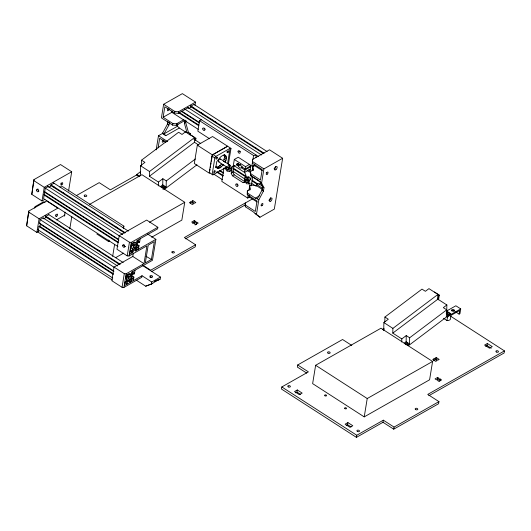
<?xml version="1.0" encoding="UTF-8"?>
<svg xmlns="http://www.w3.org/2000/svg" width="531" height="531" viewBox="0 0 531 531"><rect width="100%" height="100%" fill="white"/><g stroke="black" fill="none" stroke-linecap="round" stroke-linejoin="round"><path stroke-width="0.8" d="M140.702 171.54L136.892 174.407L136.879 175.349L138.943 176.684M140.317 175.827L140.503 165.718L144.943 162.373L141.538 160.176L178.615 132.252L182.027 134.449L185.578 131.768L194.578 137.575L194.492 142.308L149.423 176.252L158.424 182.06L158.351 185.903M141.438 165.619L141.538 160.176M149.423 176.252L149.51 171.52L194.578 137.575M160.216 186.779L162.751 184.868L162.864 178.715L166.276 180.912L166.157 187.058L162.984 189.448M383.734 330.355L383.88 322.582L388.32 319.237L384.915 317.04L421.992 289.116L425.397 291.307L428.948 288.632L437.956 294.44L437.869 299.172L392.794 333.116L401.801 338.924L401.741 341.997M384.822 321.706L384.915 317.04M392.794 333.116L392.887 328.384L437.956 294.44M404.224 343.159L406.129 341.725L406.242 335.579L409.647 337.776L409.534 343.922L407.629 345.356M437.869 299.172L446.87 304.973L446.611 315.998L450.162 313.323L446.757 311.126M450.162 313.323L450.149 314.266L408.339 345.754M223.392 161.132L225.144 162.26C226.319 159.97 227.514 155.968 224.374 154.687M229.219 168.227L228.941 170.013L227.361 169.993L226.073 168.181L226.352 166.395M245.541 180.726L245.826 178.94L247.406 178.967L248.694 180.779L248.408 182.564L246.829 182.538L245.541 180.726L246.849 179.982L247.034 178.794M36.871 232.405L39.108 218.779L57.846 208.145L46.648 200.93L28.78 211.066L26.65 225.814L36.871 232.405L38.318 231.582M68.539 191.12L71.705 171.759L60.514 164.544L33.931 179.624L31.8 194.373L42.022 200.957L44.903 199.324M26.65 225.814L28.78 211.066M31.8 194.373L33.931 179.624M28.72 213.86L28.959 212.393M33.526 184.509L33.758 183.082M34.707 208.112L34.94 206.712L43.655 201.767L45.042 202.663M42.022 200.957L44.252 187.33L71.705 171.759M39.553 223.272L40.157 219.608L43.203 217.876M40.515 223.445L40.13 225.801L39.042 226.418L38.093 232.186L112.36 280.049M64.443 216.137L65.101 212.101M69.807 228.821L71.798 216.668M96.828 233.985L108.51 241.512L108.769 239.946M112.645 256.427L114.63 244.28M133.334 253.221L132.803 256.46L114.065 267.093L111.835 280.713L122.057 287.304L123.902 287.437L141.764 277.301L142.023 275.728L151.76 282.007L160.475 277.063L142.394 265.407M132.79 252.444L129.743 254.176L131.456 243.689L134.509 241.963L134.297 243.271L136.912 241.791L137.124 240.477L157.607 228.861L157.86 227.288L146.669 220.073L119.216 235.645L116.979 249.271L127.201 255.862L129.046 255.995L146.914 245.86L144.001 263.675L126.132 273.81L124.287 273.677L114.065 267.093M123.511 228.569L123.909 226.153L62.578 186.62L59.864 186.985M122.057 287.304L124.287 273.677M127.201 255.862L129.438 242.236L119.216 235.645M123.902 287.437L126.132 273.81M129.046 255.995L131.283 242.368L157.86 227.288M125.177 282.054L125.741 281.735L125.502 283.202L127.699 280.527L128.217 277.381L127.188 276.538L126.531 276.91L126.292 278.377L125.728 278.702M130.327 250.612L130.891 250.287L130.653 251.754L132.85 249.085L133.361 245.939L132.338 245.096L131.681 245.468L131.442 246.935L130.878 247.254M127.559 283.939L127.666 283.255L126.451 283.946L128.137 280.872L130.752 279.392L131.807 280.195L131.675 280.979L130.46 281.676L130.347 282.353L127.566 280.56M132.704 252.49L133.009 251.13L135.624 249.65L134.303 248.8M135.624 249.65L135.405 250.957L155.888 239.342L147.545 233.965M132.06 271.872L131.953 272.556L133.168 271.865L131.482 274.939L128.867 276.419L127.473 275.523M135.498 250.911L135.604 250.227L136.825 249.537L136.958 248.754L135.903 247.944L133.288 249.431L131.595 252.504L132.816 251.813L131.429 250.917M137.21 240.43L137.098 241.107L138.319 240.417L136.633 243.49L134.018 244.977L132.624 244.081M132.484 273.18L133.878 274.076L134.117 272.609L131.92 275.284L131.403 278.423L132.431 279.266L133.089 278.901L133.327 277.434L133.892 277.109L131.111 275.317M136.188 246.928L137.582 247.824L138.233 247.453L138.478 245.986L139.042 245.667L136.958 244.32M137.635 241.738L139.022 242.634L139.261 241.167L137.071 243.835L136.553 246.981L137.582 247.824M133.308 280.673L133.892 277.109M135.027 270.193L134.443 273.757L133.878 274.076M138.458 249.231L139.042 245.667M140.177 238.751L139.593 242.309L139.022 242.634M156.174 149.861L158.49 135.71L162.413 133.487L167.517 124.028L167.955 121.347M194.996 105.317L195.521 102.111L182.379 93.635L163.641 104.268L161.404 117.895L172.602 125.11L176.292 125.376L184.788 120.557M158.105 147.903L159.692 138.226L165.951 142.262M183.68 119.76L176.551 123.803L172.86 123.537L163.123 117.265L164.842 106.784L174.58 113.057L178.263 113.322L188.293 107.634M186.467 132.624L179.325 128.017L165.818 135.684L163.96 133.905L168.977 124.971L169.416 122.289M172.077 110.893L171.838 112.32L198.262 129.352M172.602 125.11L172.86 123.537M174.58 113.057L174.832 111.483L163.641 104.268M151.408 259.473L154.322 241.651L148.222 245.116L145.308 262.931L151.408 259.473L145.985 256.261M155.888 239.342L152.457 260.303L131.973 271.925L131.761 273.233L129.146 274.713L129.358 273.405L126.312 275.138L125.708 278.808L126.796 278.184L126.285 281.33L125.197 281.948L124.593 285.618L142.023 275.728M176.292 125.376L176.551 123.803M178.263 113.322L178.522 111.749L195.521 102.111M136.321 280.162L145.693 286.202L151.415 284.105L151.76 282.007M162.499 132.962L163.96 133.905L177.467 126.239L177.858 123.842M151.415 284.105L158.908 279.372L158.822 279.897L154.528 281.476M190.111 135.126L190.37 133.553L188.425 132.299L187.118 133.042L184.403 123.298L184.954 119.946M158.822 279.897L160.13 279.153L160.475 277.063M188.425 132.299L185.711 122.555L186.042 120.544M89.447 204.455L141.916 174.686L184.755 202.291L181.834 220.113L151.647 237.238M195.554 140.609L195.939 138.252L191.074 135.113M201.302 119.721L199.556 120.71L197.844 131.19L209.632 138.79M224.945 168.148L227.142 171.254L229.843 171.307L231.151 170.564L231.649 167.524L229.445 164.418L228.376 164.398L230.992 148.408L212.566 136.533L197.32 145.189L194.313 163.528L209.4 173.259M190.47 203.287L190.702 201.893L193.623 203.771L192.315 204.515L189.394 202.636L190.702 201.893M192.534 202.749L192.879 200.658L195.8 202.537L194.492 203.28L191.572 201.395L192.879 200.658M194.3 220.564L191.684 222.044L193.145 222.987L195.76 221.5L194.3 220.564L193.954 222.655L192.653 223.398M196.735 222.131L194.12 223.611L195.581 224.553L198.196 223.073L196.735 222.131L196.39 224.228L195.083 224.971M252.544 198.873L184.376 237.543L195.574 244.758L195.229 246.855L151.773 271.514M209.944 173L209.247 172.449L211.929 156.041L212.977 154.501L227.587 146.211M209.791 170.863L210.057 169.27M210.316 167.677L210.575 166.077M210.84 164.484L211.099 162.891M211.358 161.291L212.407 154.913L227.66 146.264M230.992 148.408L230.069 148.341L215.898 156.379L214.849 157.926L212.168 174.334L212.865 174.885L226.173 167.338M224.036 167.896L221.825 181.41L247.692 198.09L249.437 197.101L249.703 195.488M227.54 163.82L230.069 148.341M229.843 171.307L230.341 168.261L229.02 166.402M231.224 173.279L232.346 166.462L234.085 165.473L232.97 172.29L234.171 174.799L244.884 181.702L243.138 182.691L232.432 175.788L231.224 173.279L232.97 172.29M247.061 170.444L249.709 172.15L250.824 165.34L238.24 157.229L234.317 159.453L233.375 165.221L244.572 172.436L250.234 169.223M244.572 172.436L244.957 170.079L250.625 166.86L249.378 166.057M242.634 166.867L241.18 167.73A1.978 1.281 60.4 0 1 239.673 167.829A1.978 1.281 60.4 0 1 238.485 165.991C235.943 165.586 235.956 162.008 238.684 164.789A1.978 1.281 60.4 0 1 240.191 164.69A1.978 1.281 60.4 0 1 241.379 166.528L245.13 169.031L245.514 166.668L249.437 164.444M248.84 183.845L249.424 180.274L250.732 179.531L248.913 176.962L246.211 176.909L244.904 177.653L244.406 180.693L246.61 183.799L248.84 183.845L250.147 183.102L248.986 190.198M245.103 180.547L244.857 182.06L243.138 182.691M245.601 177.52L245.972 175.25L244.3 171.759M262.772 189.726L256.513 185.691L251.415 185.04L249.67 186.029L250.413 189.149L247.36 190.881L247.307 194.698L257.044 200.97L255.325 211.451L245.594 205.178L245.388 202.935L245.13 204.508L245.335 206.751L253.121 211.769L259.944 217.259L274.321 209.101L282.645 158.265L269.502 149.795L252.51 159.439L252.457 163.256L262.195 169.528L260.475 180.009L250.738 173.737L250.539 171.493L253.586 169.761L252.842 166.641L251.873 166.017L252.53 161.982M250.539 171.493L250.479 175.31L258.272 180.328L261.591 183.049L263.98 187.775L263.429 191.133L258.843 199.815L256.44 214.491L259.944 217.259M252.929 159.565L253.586 155.53L199.556 120.71M245.335 206.751L245.594 205.178M247.307 194.698L247.36 190.881M250.479 175.31L250.738 173.737M252.457 163.256L252.51 159.439M247.692 198.09L248.209 194.93M250.732 179.531L251.395 175.502M252.185 170.67L252.842 166.641L254.588 165.652L254.853 164.039M251.289 185.81L252.736 176.942M255.909 157.588L256.307 155.171L253.586 155.53M256.513 185.691L256.699 184.536L258.444 183.547L262.394 186.096M261.591 183.049L263.907 168.898L282.645 158.265M247.565 193.125L255.351 198.143L257.382 198.873L261.969 190.191L262.52 186.832L260.13 182.106M306.712 373.107L297.347 367.067L297.685 364.97L308.398 371.873L281.815 386.953L281.47 389.05L356.427 437.365L383.01 422.284L383.355 420.187L394.062 427.09L438.951 401.622L427.754 394.407L504.45 350.898L450.514 316.137M295.561 392.847L296.955 392.057L297.3 389.96L302.166 393.099L299.378 394.679L294.513 391.546L297.3 389.96M315.633 365.282L312.633 383.628L364.226 416.881L429.592 379.798L432.592 361.458L380.999 328.204L315.633 365.282L367.226 398.535L432.592 361.458M346.185 425.477L347.579 424.687L347.924 422.59L352.79 425.729L350.002 427.309L345.137 424.169L347.924 422.59M356.427 437.365L356.772 435.267L383.355 420.187M364.226 416.881L367.226 398.535M383.01 422.284L393.723 429.181L394.062 427.09M437.79 299.59L438.274 296.656M438.54 299.829L439.316 295.117L434.444 291.977M433.734 360.854L434.073 358.757L436.993 360.635L435.692 361.379L432.772 359.494L434.073 358.757M436.024 358.916L436.256 357.516L439.177 359.401L437.869 360.144L434.949 358.259L436.256 357.516M455.605 311.883L459.076 314.12L459.68 310.456L450.965 315.401L450.275 319.589L448.536 320.578L446.963 320.518L447.527 317.067L451.138 314.352L460.722 308.909L455.857 305.776L446.266 311.212M437.332 379.519L437.677 377.428L439.137 378.364L436.522 379.851L435.062 378.908L437.677 377.428M439.768 381.092L440.113 378.995L441.573 379.937L438.958 381.417L437.498 380.475L440.113 378.995M438.951 401.622L438.606 403.719L393.723 429.181M460.722 308.909L459.952 313.629L459.076 314.12M485.633 346.371L487.027 345.575L487.372 343.484L492.237 346.617L489.449 348.203L484.584 345.064L487.372 343.484M504.45 350.898L504.105 352.996L428.842 395.695M123.139 227.766L123.909 226.153M225.542 155.437L224.659 155.065C220.896 155.185 218.878 159.121 216.767 161.643L215.812 167.457L217.942 168.347L220.312 167.736L223.75 164.477M158.424 182.06L162.864 178.715M166.276 180.912L195.408 158.968M164.311 189.381L196.974 164.783M382.805 329.359L384.072 328.404M401.801 338.924L406.242 335.579M446.87 304.973L443.319 307.648L446.73 309.845L409.647 337.776M229.638 168.427L229.465 168.526A1.188 0.77 60.4 0 1 228.118 167.444M54.023 183.215L50.969 184.947L50.757 186.262L48.792 187.37M43.642 218.818L45.606 217.703L45.819 216.396L48.872 214.663M163.123 117.265L172.19 112.121M48.354 186.434L45.301 188.16L43.588 198.647L117.922 246.557M193.954 104.421L190.901 106.154L190.689 107.461L188.731 108.576M184.403 123.298L185.711 122.555M76.398 195.574L99.197 182.644L110.395 189.859L136.912 174.812M188.956 134.356L190.37 133.553M193.888 139.414L195.939 138.252M56.399 219.9L65.021 215.009M227.912 152.556L227.826 152.609A1.055 0.504 -57.2 0 1 227.268 152.165A1.055 0.504 -57.2 0 1 228.098 150.93L228.184 150.884A1.055 0.504 -57.2 0 1 228.748 151.328A1.055 0.504 -57.2 0 1 227.912 152.556L226.744 151.806M226.073 168.181L227.374 167.438L228.669 169.25L227.361 169.993M236.607 164.524L237.988 163.641M236.647 164.603L238.067 163.8M230.341 168.261L231.649 167.524M236.693 164.676L238.114 163.867M236.746 164.743L238.22 163.999M236.866 164.856L238.28 164.052M236.926 164.902L238.339 164.099M238.472 165.898L240.596 164.69M108.51 241.512L109.671 240.855M149.53 222.277L184.755 202.291M232.432 175.788L234.171 174.799M245.13 169.031L250.791 165.818M244.904 177.653L247.605 177.706L248.913 176.962M134.31 242.694L133.089 243.384L132.962 244.174L134.018 244.977M246.829 182.538L248.136 181.794L246.849 179.982M115.705 257.628L123.61 253.141M258.936 184.317L260.967 183.162M255.351 198.143L259.44 195.826M185.472 238.831L245.68 204.667M129.159 274.135L127.944 274.826L127.812 275.616L128.867 276.419M195.574 244.758L150.691 270.226L142.66 265.049M145.693 286.202L152.722 283.362M297.685 364.97L342.575 339.508L351.794 345.449M437.942 295.893L439.316 295.117M232.346 166.462L235.206 165.413M155.118 280.999L160.13 279.153M251.873 166.017L254.588 165.652M174.832 111.483L178.522 111.749M129.438 242.236L131.283 242.368M194.094 104.514L267.106 151.574M190.437 105.742L264.146 153.253M192.109 106.97L194.193 108.311M201.149 112.798L203.234 114.138M210.19 118.619L212.274 119.966M214.365 121.314L216.449 122.654M223.398 127.135L225.489 128.482M232.439 132.962L234.529 134.31M254.694 147.306L256.778 148.647M190.324 106.426L263.336 153.486M187.649 107.328L261.478 154.972M184.682 109.008L258.391 156.519M182.014 111.225L199.397 122.435M181.204 111.264L199.284 122.913M179.246 112.466L198.72 125.017M178.681 112.791L198.846 125.787M252.716 161.683L263.907 168.898M253.891 165.207L262.234 170.584M234.317 159.453L245.514 166.668M248.8 169.455L250.128 170.312M223.797 154.727L226.133 156.233M224.062 155.895L226.398 157.402M241.22 167.67L244.957 170.079M224.56 157.734L226.312 158.869M194.505 139.54L200.764 143.576M252.225 176.743L260.568 182.12M223.551 159.015L225.887 160.521M167.517 124.028L168.977 124.971M194.492 142.308L198.647 144.983M220.425 159.021L229.671 164.982A1.646 0.783 -57.2 0 1 228.828 167.451A1.646 0.783 -57.2 0 1 227.753 166.608A1.646 0.783 -57.2 0 1 229.671 164.982M212.977 154.501L215.898 156.379M262.52 186.832L263.98 187.775M233.268 168.115L245.78 176.179M252.039 180.215L257.601 183.799M197.32 145.189L212.407 154.913M233.155 168.798L246.364 177.308M251.926 180.898L257.489 184.483M256.699 184.536L262.626 188.359M211.929 156.041L214.849 157.926M218.58 161.749L227.832 167.71M232.565 171.042L245.203 179.246M251.336 183.142L256.207 186.281M261.969 190.191L263.429 191.133M220.617 163.999L222.954 165.506M446.963 311.664L451.138 314.352M219.31 165.287L221.646 166.794M218.56 166.608L220.312 167.736M216.714 166.761L219.051 168.267M215.606 166.84L217.942 168.347M219.973 170.458L223.451 172.701M446.14 316.171L447.527 317.067M162.413 133.487L165.818 135.684M219.17 170.497L223.339 173.186M217.212 171.699L223.471 175.734M487.027 345.575L491.202 348.27M216.648 172.017L222.901 176.053M443.485 318.281L446.963 320.518M257.382 198.873L258.843 199.815M158.49 135.71L167.71 141.658M213.283 173.79L222.323 179.617M248.74 196.649L257.09 202.026M209.247 172.449L212.865 174.885M254.98 213.548L256.44 214.491M140.503 165.718L149.51 171.52M383.88 322.582L392.887 328.384M162.751 184.868L166.157 187.058M406.129 341.725L409.534 343.922M136.892 174.407L139.62 176.159M53.253 182.724L128.356 231.131M50.989 184.854L125.389 232.81M53.359 186.527L54.746 187.423M62.399 192.355L63.786 193.251M84.648 206.692L86.042 207.588M92.294 211.623L94.385 212.971M101.335 217.451L103.426 218.792M115.937 226.863L117.331 227.759M50.876 185.538L124.586 233.043M47.505 185.989L122.721 234.529M135.239 242.594L136.633 243.49M136.387 244.645L138.478 245.986M136.148 246.112L138.233 247.453M34.03 180.746L44.252 187.33M44.538 187.669L119.641 236.076M131.973 245.043L133.361 245.939M135.564 247.858L136.958 248.754M134.741 248.189L136.825 249.537M44.65 191.684L118.36 239.189M44.538 192.162L118.944 240.118M130.068 247.293L132.85 249.085M131.688 250.287L133.009 251.13M43.973 194.266L118.373 242.222M123.942 245.807L125.329 246.703M44.1 195.036L117.809 242.541M132.803 256.46L144.001 263.675M48.799 214.617L123.205 262.573M45.142 215.851L120.238 264.252M48.208 217.969L50.292 219.316M57.248 223.797L59.333 225.144M66.289 229.624L68.373 230.965M79.497 238.14L81.588 239.481M88.538 243.968L90.622 245.309M97.578 249.789L99.662 251.136M45.726 216.98L119.435 264.484M43.051 217.883L117.577 265.971M130.088 274.042L131.482 274.939M131.237 276.087L133.327 277.434M131.695 278.005L133.089 278.901M28.886 212.188L39.108 218.779M40.084 219.562L114.49 267.518M126.823 276.485L128.217 277.381M130.414 279.299L131.807 280.195M129.591 279.638L131.675 280.979M128.369 280.328L130.46 281.676M39.5 223.126L113.906 271.082M40.084 224.055L113.793 271.567M126.312 279.631L127.699 280.527M39.52 226.16L113.229 273.664M296.955 392.057L300.433 394.301M347.579 424.687L351.057 426.931M38.955 226.478L113.355 274.434M37.674 229.598L112.771 277.998M281.815 386.953L356.772 435.267M177.467 126.239L179.325 128.017M247.605 177.706L249.424 180.274M252.59 168.214L253.141 170.551M249.411 187.602L249.968 189.945M266.396 172.396A1.381 0.657 -57.2 0 1 266.21 172.708M275.715 166.608A1.978 0.943 -57.2 0 1 274.149 168.924M270.584 197.671A1.978 0.943 -57.2 0 1 270.564 198.056M270.452 198.488A1.978 0.943 -57.2 0 1 268.998 200.366M149.968 277.308A1.381 0.816 9.3 0 1 151.906 277.447M125.09 246.557A1.381 0.896 60.4 0 1 123.982 244.665M55.722 214.816A1.381 0.657 -57.2 0 1 55.503 215.095M61.058 183.062A1.381 0.657 -57.2 0 1 60.873 183.368M38.936 191.027A1.381 0.896 60.4 0 1 37.907 188.877M224.726 155.238A7.905 3.77 -57.2 0 1 224.553 158.265M224.288 159.147A7.905 3.77 -57.2 0 1 223.943 160.05M220.551 165.061A7.905 3.77 -57.2 0 1 215.998 167.318M219.29 161.696A1.646 0.783 -57.2 0 1 218.407 161.059A1.646 0.783 -57.2 0 1 219.622 159.134A1.646 0.783 -57.2 0 1 220.611 159.605M164.391 188.12A1.321 0.916 1.1 0 1 164.278 188.346M161.816 187.702A1.321 0.916 1.1 0 1 163.044 186.998A1.321 0.916 1.1 0 1 164.358 187.649M140.449 173.431A1.321 0.916 1.1 0 1 140.416 172.953M238.1 185.173A1.381 0.896 60.4 0 1 237.689 184.589M237.563 184.257A1.381 0.896 60.4 0 1 237.51 183.925M248.727 181.111A1.188 0.77 60.4 0 1 247.692 180.281A1.188 0.77 60.4 0 1 247.745 179.053M205.245 129.259A1.381 0.896 60.4 0 1 204.581 128.236M240.284 151.766A1.381 0.896 60.4 0 1 239.926 151.149M405.312 344.34A1.321 0.916 1.1 0 1 406.925 343.915A1.321 0.916 1.1 0 1 407.768 344.984M446.266 313.629A1.321 0.916 1.1 0 1 447.925 314.239M446.286 312.686A1.321 0.916 1.1 0 1 447.998 313.529A1.321 0.916 1.1 0 1 446.405 314.452M405.385 344.314A1.321 0.916 1.1 0 1 406.208 342.933A1.321 0.916 1.1 0 1 407.801 343.962A1.321 0.916 1.1 0 1 405.89 344.639M383.767 330.056A1.321 0.916 1.1 0 1 384.105 329.399M446.266 313.436A1.321 0.916 1.1 0 1 447.918 314.053M451.602 310.834A1.447 0.856 9.3 0 1 452.996 310.509A1.447 0.856 9.3 0 1 454.251 311.232M164.106 140.476A1.381 0.657 -57.2 0 1 163.01 142.096A1.381 0.657 -57.2 0 1 162.274 141.511A1.381 0.657 -57.2 0 1 163.369 139.892M169.256 109.034A1.381 0.657 -57.2 0 1 168.241 110.601A1.381 0.657 -57.2 0 1 167.411 110.256A1.381 0.657 -57.2 0 1 168.281 108.623M270.345 198.176A1.646 0.783 -57.2 0 1 269.615 199.623M269.33 199.902A1.646 0.783 -57.2 0 1 269.044 200.107M275.516 166.415A1.646 0.783 -57.2 0 1 274.195 168.659M236.202 184.025L236.003 184.144A1.381 0.896 60.4 0 0 236.029 185.737A1.381 0.896 60.4 0 0 237.39 186.514L237.589 186.388A1.381 0.896 60.4 0 0 237.563 184.795A1.381 0.896 60.4 0 0 236.202 184.025M216.9 157.282L216.814 157.335A1.055 0.504 -57.2 0 0 215.978 158.57A1.055 0.504 -57.2 0 0 216.542 159.008L216.628 158.961A1.055 0.504 -57.2 0 0 217.464 157.727A1.055 0.504 -57.2 0 0 216.9 157.282M214.677 170.863L214.59 170.909A1.055 0.504 -57.2 0 0 213.754 172.144A1.055 0.504 -57.2 0 0 214.318 172.588L214.405 172.535A1.055 0.504 -57.2 0 0 215.241 171.301A1.055 0.504 -57.2 0 0 214.677 170.863M262.062 205.61A1.381 0.657 -57.2 0 0 262.779 203.539A1.381 0.657 -57.2 0 0 261.166 204.9A1.381 0.657 -57.2 0 0 262.062 205.61M267.212 174.168A1.381 0.657 -57.2 0 0 267.923 172.09A1.381 0.657 -57.2 0 0 266.316 173.451A1.381 0.657 -57.2 0 0 267.212 174.168M275.954 169.621A1.978 0.943 -57.2 0 0 276.976 166.654A1.978 0.943 -57.2 0 0 274.673 168.599A1.978 0.943 -57.2 0 0 275.954 169.621M270.81 201.063A1.978 0.943 -57.2 0 0 271.826 198.103A1.978 0.943 -57.2 0 0 269.522 200.048A1.978 0.943 -57.2 0 0 270.81 201.063M122.661 245.714A1.381 0.896 60.4 0 0 124.294 247.313A1.381 0.896 60.4 0 0 124.135 245.176A1.381 0.896 60.4 0 0 122.661 245.714M150.333 276.916A1.381 0.816 9.3 0 0 152.589 276.711A1.381 0.816 9.3 0 0 150.824 275.569A1.381 0.816 9.3 0 0 150.333 276.916M36.506 190.184A1.381 0.896 60.4 0 0 38.139 191.784A1.381 0.896 60.4 0 0 37.98 189.647A1.381 0.896 60.4 0 0 36.506 190.184M56.724 216.276A1.381 0.657 -57.2 0 0 57.441 214.199A1.381 0.657 -57.2 0 0 55.828 215.559A1.381 0.657 -57.2 0 0 56.724 216.276M61.875 184.828A1.381 0.657 -57.2 0 0 62.585 182.757A1.381 0.657 -57.2 0 0 60.979 184.118A1.381 0.657 -57.2 0 0 61.875 184.828M162.234 187.635A1.321 0.916 1.1 0 0 164.411 187.177A1.321 0.916 1.1 0 0 162.725 186.089A1.321 0.916 1.1 0 0 162.234 187.635M202.776 128.894A1.381 0.896 60.4 0 0 204.408 130.487A1.381 0.896 60.4 0 0 204.249 128.349A1.381 0.896 60.4 0 0 202.776 128.894M238.067 151.64A1.381 0.896 60.4 0 0 239.693 153.233A1.381 0.896 60.4 0 0 239.541 151.096A1.381 0.896 60.4 0 0 238.067 151.64M452.1 310.854A1.447 0.856 9.3 0 0 454.463 310.635A1.447 0.856 9.3 0 0 452.611 309.44A1.447 0.856 9.3 0 0 452.1 310.854M496.299 351.98A1.321 0.783 9.3 0 0 498.45 351.781A1.321 0.783 9.3 0 0 496.764 350.699A1.321 0.783 9.3 0 0 496.299 351.98M327.999 353.082A1.321 0.783 9.3 0 0 330.149 352.883A1.321 0.783 9.3 0 0 328.463 351.801A1.321 0.783 9.3 0 0 327.999 353.082M415.614 409.554A1.321 0.783 9.3 0 0 417.764 409.355A1.321 0.783 9.3 0 0 416.078 408.266A1.321 0.783 9.3 0 0 415.614 409.554M288.22 386.853A1.321 0.783 9.3 0 0 290.371 386.661A1.321 0.783 9.3 0 0 288.685 385.572A1.321 0.783 9.3 0 0 288.22 386.853M357.336 431.404A1.321 0.783 9.3 0 0 359.487 431.205A1.321 0.783 9.3 0 0 357.801 430.123A1.321 0.783 9.3 0 0 357.336 431.404M344.918 408.664A0.989 0.584 9.3 0 0 346.531 408.512A0.989 0.584 9.3 0 0 345.269 407.702A0.989 0.584 9.3 0 0 344.918 408.664M324.965 395.801A0.989 0.584 9.3 0 0 326.578 395.648A0.989 0.584 9.3 0 0 325.311 394.838A0.989 0.584 9.3 0 0 324.965 395.801M135.033 247.565A1.646 0.783 -57.2 0 0 135.883 245.096A1.646 0.783 -57.2 0 0 133.965 246.716A1.646 0.783 -57.2 0 0 135.033 247.565M129.883 279.007A1.646 0.783 -57.2 0 0 130.732 276.545A1.646 0.783 -57.2 0 0 128.814 278.164A1.646 0.783 -57.2 0 0 129.883 279.007M84.621 196.218A1.321 0.783 9.3 0 0 86.772 196.025A1.321 0.783 9.3 0 0 85.086 194.937A1.321 0.783 9.3 0 0 84.621 196.218M172.236 252.69A1.321 0.783 9.3 0 0 174.387 252.49A1.321 0.783 9.3 0 0 172.701 251.409A1.321 0.783 9.3 0 0 172.236 252.69"/></g></svg>
